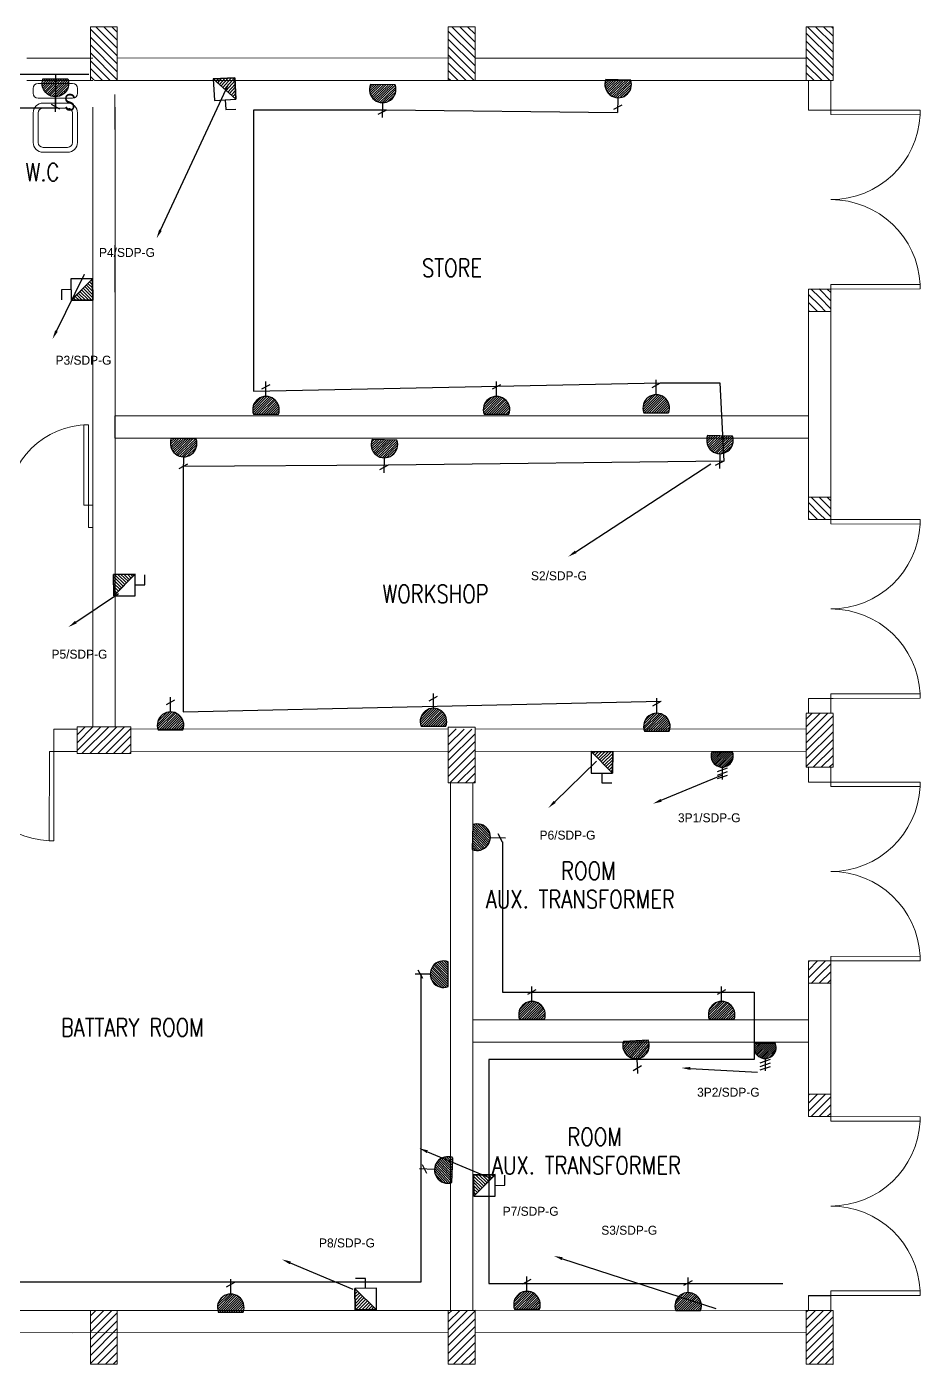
# Model space of a CAD drawing. Header units: millimetres. Extents: x 303 to 36781, y 801 to 16131.
# Drawn here: x 11915 to 21902, y 801 to 15756 of the extents above; entities that cross this region are included whole.
import ezdxf
from ezdxf import colors
from ezdxf.entities.mleader import LeaderData, LeaderLine
from ezdxf.enums import TextEntityAlignment as Align
from ezdxf.math import Vec2, Vec3

# ---------------------------------------------------------------- set-up
doc = ezdxf.new("R2010")
doc.units = ezdxf.units.MM
doc.header["$MEASUREMENT"] = 0
for name, color, linetype, lineweight in [('COLUMNS', 5, 'Continuous', 0), ('COLUMNS1', 4, 'Continuous', 0), ('DOOR', 2, 'Continuous', 0), ('TEXT', 2, 'Continuous', 0), ('WALL', 7, 'Continuous', 0), ('WC', 2, 'Continuous', 0)]:
    doc.layers.add(name, color=color, linetype=linetype, lineweight=lineweight)
for name, color, linetype in [('E-PW-SYM', 7, 'Continuous'), ('E-PW-TXT', 2, 'Continuous'), ('HATCH', 1, 'Continuous'), ('Sockets', 180, 'Continuous'), ('veportes', 5, 'Continuous')]:
    doc.layers.add(name, color=color, linetype=linetype)
doc.styles.add('EN-SCL', font='swisscl.ttf')
doc.styles.add('ROMANS', font='romans.shx', dxfattribs={"width": 0.7, "height": 2.5})
pattern_1 = [(225, (-2738184.39, -9928946.41), (44.19417382, -44.19417382), [])]
pattern_2 = [(225, (2011761.41, -9928946.41), (44.19417382, -44.19417382), [])]

# ---------------------------------------------------------------- blocks, each defined once
blk = doc.blocks.new('*U1')
at = {"color": 0}
for p, q in [((-366723, 90731), (-366622, 90832)), ((-366723, 90821), (-366712, 90832)), ((-366658, 90707), (-366533, 90832)), ((-366568, 90707), (-366473, 90801)), ((-366723, 90641), (-366658, 90707)), ((-366693, 90582), (-366568, 90707)), ((-366603, 90582), (-366478, 90707)), ((-366478, 90707), (-366473, 90711)), ((-366513, 90582), (-366473, 90622))]:
    blk.add_line(p, q, dxfattribs=at)
blk = doc.blocks.new('E-S03')
at = {"layer": 'E-PW-SYM', "color": 0}
for p, q in [((-63, 381), (63, 451)), ((-187, 0), (187, 0))]:
    blk.add_line(p, q, dxfattribs=at)
at = {"layer": 'E-PW-SYM', "color": 4}
blk.add_line((0, 270), (0, 495), dxfattribs=at)
at = {"layer": 'E-PW-SYM', "color": 0}
blk.add_arc((0, 70), 200, 339.5371, 200.4629, dxfattribs=at)
at = {"layer": 'E-PW-TXT', "style": 'EN-SCL'}
for tag, p in [('SOCKET3 ABB.', (185, 727)), ('SOCKET3', (534, 203))]:
    blk.add_attdef(tag, text='', height=250, dxfattribs=at).set_placement(p, align=Align.MIDDLE_CENTER)
blk = doc.blocks.new('S-WE-P')
at = {"layer": 'veportes', "linetype": 'Continuous'}
h = blk.add_hatch(dxfattribs=at)
h.set_pattern_fill('ANSI31', color=1, scale=125, style=0)
h.set_pattern_definition([(45, (27665.824, -14194.343), (-11.04854346, 11.04854346), [])])
edge = h.paths.add_edge_path()
edge.add_arc((560461, 115038), 123, 339.5371, 560.4629)
edge.add_line((560346, 114995), (560576, 114995))
at = {"layer": 'E-PW-SYM', "color": 4, "xscale": 0.6186868656768638, "yscale": 0.6186868694394434, "zscale": 0.6186868686868686}
blk.add_blockref('E-S03', (560461, 114993), dxfattribs=at)
blk = doc.blocks.new('E-DS02')
at = {"layer": 'E-PW-SYM'}
blk.add_line((177, 354), (-177, 0), dxfattribs=at)
blk.add_lwpolyline([(-177, 354), (-177, 0), (177, 0), (177, 354)], close=True, dxfattribs=at)
blk.add_lwpolyline([(177, 177), (337, 177), (337, 344)], dxfattribs=at)
at = {"layer": 'E-PW-TXT', "style": 'EN-SCL'}
for tag, p in [('DESCONNECT2', (545, 1110)), ('EQUIPMENT2', (545, 780))]:
    blk.add_attdef(tag, text='', height=250, dxfattribs=at).set_placement(p, align=Align.MIDDLE_LEFT)
blk.add_attdef('DISCON2.', text='', height=250, dxfattribs=at).set_placement((685, 203), align=Align.MIDDLE_CENTER)
blk = doc.blocks.new('S5')
at = {"linetype": 'Continuous'}
h = blk.add_hatch(dxfattribs=at)
h.set_pattern_fill('ANSI31', color=1, scale=300, style=0)
h.paths.add_polyline_path([(-457, -197), (-104, -550), (-457, -550)])
blk.add_lwpolyline([(-457, -197), (-104, -550), (-457, -550), (-457, -197)])
at = {"layer": 'E-PW-SYM', "color": 7, "rotation": 90}
blk.add_blockref('E-DS02', (-104, -373), dxfattribs=at)
blk = doc.blocks.new('SW-S-WP')
at = {"layer": 'veportes', "linetype": 'Continuous'}
h = blk.add_hatch(dxfattribs=at)
h.set_pattern_fill('ANSI31', color=1, scale=125, style=0)
h.set_pattern_definition([(45, (27655.371, -14616.151), (-11.04854346, 11.04854346), [])])
edge = h.paths.add_edge_path()
edge.add_arc((560451, 114616), 123, 339.5371, 560.4629)
edge.add_line((560336, 114573), (560565, 114573))
at = {"layer": 'E-PW-SYM', "color": 4}
ref = blk.add_blockref('E-S03', (560451, 114572), dxfattribs=dict(at, xscale=-0.6186868656768638, yscale=0.6186868694394434, zscale=0.6186868686868686))
ref.add_attrib('SOCKET3 ABB.', 'S', dxfattribs={"layer": 'E-PW-TXT', "height": 155, "style": 'EN-SCL'}).set_placement((560314, 114790), align=Align.MIDDLE_CENTER)
blk = doc.blocks.new('E-S05')
at = {"layer": 'E-PW-SYM', "color": 4}
for p, q in [((0, 270), (0, 495)), ((-89, 418), (93, 483)), ((-89, 352), (93, 418)), ((-89, 286), (93, 352))]:
    blk.add_line(p, q, dxfattribs=at)
at = {"layer": 'E-PW-SYM', "color": 0}
blk.add_line((-187, 0), (187, 0), dxfattribs=at)
blk.add_arc((0, 70), 200, 339.5371, 200.4629, dxfattribs=at)
at = {"layer": 'E-PW-TXT', "style": 'EN-SCL'}
for tag, p in [('SOCKET5 ABB.', (185, 727)), ('SOCKET5', (472, 203))]:
    blk.add_attdef(tag, text='', height=250, dxfattribs=at).set_placement(p, align=Align.MIDDLE_CENTER)
blk = doc.blocks.new('3Q-WP')
at = {"layer": 'veportes', "linetype": 'Continuous'}
h = blk.add_hatch(dxfattribs=at)
h.set_pattern_fill('ANSI31', color=1, scale=125, style=0)
h.set_pattern_definition([(45, (27657.924, -15339.018), (-11.04854346, 11.04854346), [])])
edge = h.paths.add_edge_path()
edge.add_arc((560453, 113893), 123, 339.5371, 560.4629)
edge.add_line((560338, 113850), (560568, 113850))
at = {"layer": 'E-PW-SYM', "color": 4, "xscale": 0.6186868656768638, "yscale": 0.6186868694394434, "zscale": 0.6186868686868686}
blk.add_blockref('E-S05', (560453, 113849), dxfattribs=at)

msp = doc.modelspace()

# ---------------------------------------------------------------- hatches: boundary and pattern name
at = {"layer": 'HATCH', "linetype": 'Continuous', "extrusion": (0, 0, -1)}
h = msp.add_hatch(dxfattribs=at)
h.set_pattern_fill('ANSI31', color=9, style=0)
h.set_pattern_definition(pattern_1)
h.paths.add_polyline_path([(-12627, 15756), (-12877, 15756), (-12877, 15756), (-12927, 15756), (-12927, 15506), (-12927, 15506), (-12927, 15154), (-12627, 15153)])
h = msp.add_hatch(dxfattribs=at)
h.set_pattern_fill('ANSI31', color=9, style=0)
h.set_pattern_definition(pattern_1)
h.paths.add_polyline_path([(-16627, 15756), (-16877, 15756), (-16877, 15756), (-16927, 15756), (-16927, 15506), (-16927, 15506), (-16927, 15154), (-16627, 15153)])
h = msp.add_hatch(dxfattribs=at)
h.set_pattern_fill('ANSI31', color=9, style=0)
h.set_pattern_definition(pattern_1)
h.paths.add_polyline_path([(-20627, 15756), (-20877, 15756), (-20877, 15756), (-20927, 15756), (-20927, 15506), (-20927, 15506), (-20927, 15154), (-20627, 15153)])
at = {"layer": 'HATCH', "linetype": 'Continuous'}
h = msp.add_hatch(dxfattribs=at)
h.set_pattern_fill('ANSI31', color=9, style=0)
h.set_pattern_definition(pattern_2)
h.paths.add_polyline_path([(20627, 7476), (20877, 7476), (20877, 7476), (20927, 7476), (20927, 7726), (20927, 7726), (20927, 8078), (20627, 8078)])
at = {"layer": 'HATCH', "linetype": 'Continuous', "extrusion": (0, 0, -1)}
h = msp.add_hatch(dxfattribs=at)
h.set_pattern_fill('ANSI31', color=9, style=0)
h.set_pattern_definition([(315, (-2423377.014, -10340562.014), (44.19417382, 44.19417382), [])])
h.paths.add_polyline_path([(-13080, 7928), (-13080, 7679), (-13080, 7679), (-13080, 7628), (-12830, 7628), (-12830, 7628), (-12478, 7628), (-12477, 7928)])
at = {"layer": 'HATCH', "linetype": 'Continuous'}
h = msp.add_hatch(dxfattribs=at)
h.set_pattern_fill('ANSI31', color=9, style=0)
h.set_pattern_definition(pattern_2)
h.paths.add_polyline_path([(16627, 7301), (16877, 7301), (16877, 7301), (16927, 7301), (16927, 7551), (16927, 7551), (16927, 7903), (16627, 7904)])
h = msp.add_hatch(dxfattribs=at)
h.set_pattern_fill('ANSI31', color=9, style=0)
h.set_pattern_definition(pattern_2)
h.paths.add_polyline_path([(12627, 801), (12877, 801), (12877, 801), (12927, 801), (12927, 1051), (12927, 1051), (12927, 1403), (12627, 1403)])
h = msp.add_hatch(dxfattribs=at)
h.set_pattern_fill('ANSI31', color=9, style=0)
h.set_pattern_definition(pattern_2)
h.paths.add_polyline_path([(16627, 801), (16877, 801), (16877, 801), (16927, 801), (16927, 1051), (16927, 1051), (16927, 1403), (16627, 1403)])
h = msp.add_hatch(dxfattribs=at)
h.set_pattern_fill('ANSI31', color=9, style=0)
h.set_pattern_definition(pattern_2)
h.paths.add_polyline_path([(20627, 801), (20877, 801), (20877, 801), (20927, 801), (20927, 1051), (20927, 1051), (20927, 1403), (20627, 1403)])

# ---------------------------------------------------------------- linework, layer by layer
at = {"color": 9}
for p, q in [((12902, 11156), (12902, 11407)), ((20652, 1570), (20902, 1570))]:
    msp.add_line(p, q, dxfattribs=at)
at = {"layer": 'COLUMNS', "color": 9}
for p, q in [((12927, 15754), (12627, 15754)), ((12627, 15154), (12627, 15754)), ((12927, 15578), (12927, 15754)), ((16927, 15754), (16627, 15754)), ((16627, 15154), (16627, 15754)), ((16927, 15578), (16927, 15754)), ((20927, 15754), (20627, 15754)), ((20627, 15154), (20627, 15754)), ((20927, 15578), (20927, 15754)), ((12927, 15154), (12927, 15328)), ((16927, 15154), (16927, 15328)), ((20927, 15154), (20927, 15328)), ((16677, 15154), (16627, 15154)), ((16677, 15154), (16627, 15154)), ((20677, 15154), (20627, 15154)), ((20653, 12823), (20903, 12823)), ((20653, 12823), (20654, 12573)), ((20653, 12573), (20654, 12823)), ((20903, 12823), (20903, 12573)), ((20903, 12823), (20903, 12823)), ((20903, 12573), (20903, 12823)), ((20903, 12823), (20903, 12823)), ((20653, 12573), (20903, 12573)), ((20903, 12573), (20903, 12573)), ((20652, 10246), (20653, 10496)), ((20902, 10246), (20902, 10496)), ((20902, 10496), (20902, 10496)), ((20652, 10246), (20902, 10246)), ((20902, 10246), (20902, 10246)), ((20927, 8079), (20627, 8079)), ((20627, 8078), (20627, 7478)), ((12478, 7878), (12478, 7928)), ((12478, 7928), (13078, 7928)), ((13078, 7628), (13078, 7928)), ((16627, 7926), (16627, 7303)), ((16927, 7926), (16627, 7926)), ((16927, 7926), (16927, 7729)), ((12478, 7628), (12652, 7628)), ((12902, 7628), (13078, 7628)), ((20927, 7653), (20927, 7478)), ((16927, 7479), (16927, 7303)), ((20927, 7478), (20627, 7478)), ((16927, 7303), (16627, 7303)), ((20652, 5311), (20902, 5311)), ((20652, 5311), (20653, 5061)), ((20902, 5311), (20902, 5061)), ((20902, 5311), (20902, 5311)), ((20902, 5061), (20902, 5061)), ((20652, 3820), (20902, 3820)), ((20652, 3820), (20653, 3570)), ((20902, 3820), (20902, 3570)), ((20902, 3820), (20902, 3820)), ((20902, 3570), (20902, 3570)), ((12677, 1403), (12627, 1403)), ((12627, 1403), (12627, 803)), ((12927, 1403), (12927, 1228)), ((16677, 1403), (16627, 1403)), ((16627, 1403), (16627, 803)), ((16927, 1403), (16927, 1228)), ((20677, 1403), (20627, 1403)), ((20627, 1403), (20627, 803)), ((20927, 1403), (20927, 1228)), ((12927, 978), (12927, 803)), ((16927, 978), (16927, 803)), ((20927, 978), (20927, 803)), ((12927, 803), (12627, 803)), ((16927, 803), (16627, 803)), ((20927, 803), (20627, 803))]:
    msp.add_line(p, q, dxfattribs=at)
at = {"layer": 'COLUMNS1', "color": 9}
for p, q in [((12927, 15328), (12927, 15578)), ((16927, 15328), (16927, 15578)), ((20927, 15328), (20927, 15578)), ((12927, 15154), (12677, 15154)), ((12927, 15154), (12677, 15154)), ((16927, 15154), (16677, 15154)), ((16927, 15154), (16677, 15154)), ((20927, 15154), (20677, 15154)), ((20652, 12823), (20903, 12823)), ((20652, 10496), (20902, 10496)), ((20927, 8078), (20927, 7653)), ((12478, 7628), (12478, 7878)), ((16882, 7926), (16632, 7926)), ((12652, 7628), (12902, 7628)), ((16927, 7729), (16927, 7479)), ((20652, 5061), (20902, 5061)), ((20652, 3570), (20902, 3570)), ((12927, 1403), (12677, 1403)), ((16927, 1403), (16677, 1403)), ((20927, 1403), (20677, 1403)), ((12927, 1228), (12927, 978)), ((16927, 1228), (16927, 978)), ((20927, 1228), (20927, 978))]:
    msp.add_line(p, q, dxfattribs=at)
at = {"layer": 'DOOR', "color": 9}
for points in [[(20903, 14823), (20903, 14773), (21902, 14772), (21902, 14822)], [(20903, 12823), (20903, 12873), (21902, 12874), (21902, 12824)], [(12604, 10406), (12554, 10406), (12554, 11306), (12604, 11306)], [(20902, 10246), (20902, 10196), (21901, 10195), (21901, 10245)], [(20902, 8246), (20902, 8296), (21901, 8297), (21901, 8247)], [(12218, 7653), (12168, 7653), (12167, 6654), (12217, 6654)], [(20902, 7311), (20902, 7261), (21901, 7260), (21901, 7310)], [(20902, 5311), (20902, 5361), (21901, 5362), (21901, 5312)], [(20902, 3570), (20902, 3520), (21901, 3519), (21901, 3569)], [(20902, 1570), (20902, 1620), (21901, 1621), (21901, 1571)]]:
    msp.add_lwpolyline(points, close=True, dxfattribs=at)
for centre, radius, start, end in [((20903, 14823), 1000, 270, 357.0854), ((20903, 12823), 1000, 2.9146, 90), ((12604, 10406), 900, 90, 180), ((20902, 10246), 1000, 270, 357.0854), ((20902, 8246), 1000, 2.9146, 90), ((20902, 7311), 1000, 270.0002, 357.0855), ((20902, 5311), 1000, 2.9148, 90.0002), ((20902, 3570), 1000, 270.0002, 357.0855), ((20902, 1570), 1000, 2.9148, 90.0002)]:
    msp.add_arc(centre, radius, start, end, dxfattribs=at)
at = {"layer": 'DOOR', "color": 9, "extrusion": (0, 0, -1)}
msp.add_arc((-12218, 7653), 1000, 272.9146, 0, dxfattribs=at)
at = {"layer": 'Sockets'}
for points in [[(10847, 12049), (10847, 15017), (9379, 15017), (9379, 15225), (12608, 15225)], [(12236, 15216), (12236, 14847), (11570, 14847), (11570, 11491)], [(18519, 14795), (15935, 14823), (14451, 14823), (14451, 11681), (18998, 11776), (19663, 11776), (19705, 10898), (15954, 10852), (13663, 10839), (13663, 8094), (19005, 8215)], [(17232, 6641), (17232, 4963), (20046, 4963), (20046, 4207), (17617, 4207), (17080, 4207), (17080, 1702), (19529, 1702), (20365, 1702)], [(16321, 5159), (16321, 2892), (16321, 1719), (9731, 1719), (9114, 1719), (9114, 5934)]]:
    msp.add_lwpolyline(points, dxfattribs=at)
at = {"layer": 'WALL', "color": 9}
for p, q in [((11915, 15404), (12653, 15404)), ((12927, 15405), (16652, 15407)), ((20627, 15403), (16927, 15404)), ((11915, 15154), (12653, 15154)), ((12927, 15156), (16652, 15156)), ((20627, 15153), (16927, 15154)), ((20652, 15155), (20652, 14823)), ((20902, 15155), (20902, 14823)), ((12652, 14855), (12652, 11510)), ((12902, 14855), (12902, 11510)), ((20928, 14823), (20652, 14823)), ((20652, 12823), (20652, 10246)), ((20902, 12823), (20902, 10246)), ((12652, 11510), (12652, 7928)), ((12902, 11510), (12902, 7926)), ((20652, 11405), (12902, 11407)), ((20652, 11156), (12902, 11156)), ((12605, 10408), (12604, 10156)), ((12650, 10406), (12605, 10406)), ((12604, 10156), (12649, 10156)), ((20652, 8246), (20652, 8079)), ((20927, 8246), (20652, 8246)), ((20902, 8246), (20902, 8079)), ((12218, 7903), (12218, 7653)), ((12478, 7903), (12218, 7903)), ((16627, 7903), (13078, 7904)), ((20627, 7903), (16927, 7904)), ((12478, 7653), (12218, 7653)), ((16627, 7653), (13078, 7654)), ((20627, 7653), (16927, 7654)), ((20652, 7478), (20652, 7311)), ((20902, 7478), (20902, 7311)), ((16652, 7303), (16652, 1403)), ((16902, 7303), (16902, 1403)), ((20927, 7311), (20652, 7311)), ((20652, 5311), (20652, 3570)), ((20902, 5311), (20902, 3570)), ((20652, 4653), (16902, 4653)), ((20652, 4403), (16902, 4403)), ((20652, 1570), (20652, 1403)), ((20652, 1570), (20652, 1403)), ((20902, 1570), (20902, 1403)), ((20902, 1570), (20902, 1403)), ((8927, 1403), (12627, 1403)), ((12427, 1403), (16627, 1403)), ((20627, 1403), (16927, 1404)), ((8932, 1153), (12627, 1154)), ((12432, 1153), (16627, 1154)), ((20627, 1153), (16927, 1154))]:
    msp.add_line(p, q, dxfattribs=at)
at = {"layer": 'WC', "color": 9}
for p, q in [((12042, 15122), (12427, 15122)), ((11987, 15012), (11987, 15067)), ((12427, 14957), (12042, 14957)), ((12482, 15067), (12482, 15012)), ((12901, 14607), (12901, 14999)), ((12097, 14902), (12372, 14902)), ((12097, 14847), (12372, 14847)), ((11987, 14792), (11987, 14462)), ((12042, 14792), (12042, 14462)), ((12427, 14462), (12427, 14792)), ((12482, 14462), (12482, 14792)), ((12901, 14729), (12901, 14709)), ((12097, 14407), (12372, 14407)), ((12097, 14352), (12372, 14352)), ((12902, 14115), (12902, 13587)), ((12901, 13315), (12901, 12787))]:
    msp.add_line(p, q, dxfattribs=at)
at = {"layer": 'WC', "color": 9, "extrusion": (0, 0, -1)}
for centre, radius, start, end in [((-12042, 15067), 55, 0, 90), ((-12427, 15067), 55, 90, 180), ((-12042, 15012), 55, 270, 0), ((-12427, 15012), 55, 180, 270), ((-12097, 14792), 110, 0, 90), ((-12097, 14792), 55, 0, 90), ((-12372, 14792), 110, 90, 180), ((-12372, 14792), 55, 90, 180), ((-12097, 14462), 110, 270, 0), ((-12097, 14462), 55, 270, 0), ((-12372, 14462), 55, 180, 270), ((-12372, 14462), 110, 180, 270)]:
    msp.add_arc(centre, radius, start, end, dxfattribs=at)

# ---------------------------------------------------------------- block references
at = {"xscale": 0.6787878816776357, "yscale": 0.6787878794200879, "zscale": 0.6787878787878787}
for p, rotation in [((13950, 14795), 183.1057851950501), ((12276, 13006), 90.50010160140256), ((13261, 9325), 270.5001016014025), ((18151, 7279), 179.4472865533564), ((17286, 2611), 270.5001016014025), ((15892, 1785), 0.5001016014025589)]:
    msp.add_blockref('S5', p, dxfattribs=dict(at, rotation=rotation))
at = {"layer": 'HATCH', "color": 9, "rotation": 90}
for p in [(111485, 379296), (111484, 376969)]:
    msp.add_blockref('*U1', p, dxfattribs=at)
at = {"layer": 'HATCH', "color": 9, "xscale": -1, "rotation": 90.00015822826906}
for p in [(111485, -361413), (111485, -362903)]:
    msp.add_blockref('*U1', p, dxfattribs=at)
at = {"layer": 'veportes', "color": 1, "linetype": 'Continuous', "xscale": 1.2, "yscale": 1.2, "zscale": 1.2}
for name, p, rotation in [('SW-S-WP', (685304, 150053), 179.7779943309549), ('S-WE-P', (691285, 138467), 178.7561289671531), ('S-WE-P', (693917, 138522), 178.7561289671531), ('S-WE-P', (689060, 134507), 178.7561289671531), ('S-WE-P', (691304, 134496), 178.7561289671531), ('S-WE-P', (695055, 134542), 178.7561289671531), ('S-WE-P', (-106585, 682063), 268.766539927862), ('S-WE-P', (154617, -667391), 90), ('S-WE-P', (682634, 179322), 183.1641158978005), ('S-WE-P', (129647, -674233), 87.87636683456539)]:
    msp.add_blockref(name, p, dxfattribs=dict(at, rotation=rotation))
for p in [(-657964, -126569), (-655387, -126569), (-653602, -126551), (-659031, -130098), (-656092, -130057), (-653595, -130112), (-654991, -133334), (-652871, -133334), (-658358, -136607), (-655047, -136576), (-653245, -136590)]:
    msp.add_blockref('S-WE-P', p, dxfattribs=at)
at = {"layer": 'veportes', "color": 1, "linetype": 'Continuous', "rotation": 180}
for p in [(580141, 121493), (580621, 118235)]:
    msp.add_blockref('3Q-WP', p, dxfattribs=at)

# ---------------------------------------------------------------- texts
at = {"layer": 'Sockets', "char_height": 100, "attachment_point": 1}
for s, insert in [('P4/SDP-G', (12723, 13282)), ('P3/SDP-G', (12237, 12077)), ('S2/SDP-G', (17551, 9667)), ('P5/SDP-G', (12192, 8790)), ('3P1/SDP-G', (19194, 6961)), ('P6/SDP-G', (17647, 6767)), ('3P2/SDP-G', (19408, 3892)), ('P7/SDP-G', (17235, 2561)), ('S3/SDP-G', (18337, 2349)), ('P8/SDP-G', (15182, 2207))]:
    msp.add_mtext_dynamic_manual_height_columns(s, width=1048.6, gutter_width=1, heights=[0], dxfattribs=dict(at, insert=insert))
at = {"layer": 'TEXT', "color": 9, "style": 'ROMANS', "width": 0.8}
for s, p in [('W.C', (11902, 14030)), ('STORE', (16333, 12959)), ('WORKSHOP', (15892, 9314)), ('ROOM', (17889, 6218)), ('AUX. TRANSFORMER', (17047, 5900)), ('BATTARY ROOM', (12297, 4467)), ('ROOM', (17958, 3243)), ('AUX. TRANSFORMER', (17115, 2925))]:
    msp.add_text(s, height=200, dxfattribs=at).set_placement(p)

# ---------------------------------------------------------------- leaders
at = {"layer": 'Sockets'}
ml = msp.add_multileader_mtext('Standard', dxfattribs=at)
ml.set_content('', color=256)
ml.set_leader_properties()
ml.build(insert=Vec2(0, 0))
ml.multileader.update_dxf_attribs({"text_right_attachment_type": 6, "dogleg_length": 0.36, "arrow_head_size": 100})
ctx = ml.context
ctx.base_point, ctx.char_height, ctx.arrow_head_size, ctx.landing_gap_size, ctx.plane_origin = Vec3(14171, 15115), 0.18, 100, 0.09, Vec3(13367, 13390)
ctx.right_attachment = 6
notes = []
notes.append((ctx, [(0, (1, 1, 0), (14171, 15115), (1, 0), 0.36, [(0, [(13367, 13390)], 0, [])])]))
ctx.mtext.insert, ctx.mtext.flow_direction = Vec3(14171, 15115), 5
ml = msp.add_multileader_mtext('Standard', dxfattribs=at)
ml.set_content('', color=256)
ml.set_leader_properties()
ml.build(insert=Vec2(0, 0))
ml.multileader.update_dxf_attribs({"text_right_attachment_type": 6, "dogleg_length": 0.36, "arrow_head_size": 100})
ctx = ml.context
ctx.base_point, ctx.char_height, ctx.arrow_head_size, ctx.landing_gap_size, ctx.plane_origin = Vec3(12563, 12990), 0.18, 100, 0.09, Vec3(11759, 11265)
ctx.right_attachment = 6
notes.append((ctx, [(0, (1, 1, 0), (12562, 12990), (1, 0), 0.36, [(0, [(12203, 12264)], 0, [])])]))
ctx.mtext.insert, ctx.mtext.flow_direction = Vec3(12563, 12990), 5
ml = msp.add_multileader_mtext('Standard', dxfattribs=at)
ml.set_content('', color=256)
ml.set_leader_properties()
ml.build(insert=Vec2(0, 0))
ml.multileader.update_dxf_attribs({"text_right_attachment_type": 6, "dogleg_length": 0.36, "arrow_head_size": 100})
ctx = ml.context
ctx.base_point, ctx.char_height, ctx.arrow_head_size, ctx.landing_gap_size, ctx.plane_origin, ctx.plane_x_axis, ctx.plane_y_axis = Vec3(19562, 10868), 0.18, 100, 0.09, Vec3(17967, 9830), Vec3(0.848461, -0.529258), Vec3(0.529258, 0.848461)
ctx.right_attachment = 6
notes.append((ctx, [(0, (1, 1, 0), (19562, 10868), (0.848461, -0.529258), 0.36, [(0, [(17967, 9830)], 0, [])])]))
ctx.mtext.insert, ctx.mtext.text_direction, ctx.mtext.rotation, ctx.mtext.flow_direction = Vec3(19562, 10868), Vec3(0.848461, -0.529258), 5.725459, 5
ml = msp.add_multileader_mtext('Standard', dxfattribs=at)
ml.set_content('', color=256)
ml.set_leader_properties()
ml.build(insert=Vec2(0, 0))
ml.multileader.update_dxf_attribs({"text_right_attachment_type": 6, "dogleg_length": 0.36, "arrow_head_size": 100})
ctx = ml.context
ctx.base_point, ctx.char_height, ctx.arrow_head_size, ctx.landing_gap_size, ctx.plane_origin, ctx.plane_x_axis, ctx.plane_y_axis = Vec3(12940, 9419), 0.18, 100, 0.09, Vec3(11345, 8381), Vec3(0.848461, -0.529258), Vec3(0.529258, 0.848461)
ctx.right_attachment = 6
notes.append((ctx, [(0, (1, 1, 0), (12940, 9419), (0.848461, -0.529258), 0.36, [(0, [(12381, 9043)], 0, [])])]))
ctx.mtext.insert, ctx.mtext.text_direction, ctx.mtext.rotation, ctx.mtext.flow_direction = Vec3(12940, 9419), Vec3(0.848461, -0.529258), 5.725459, 5
ml = msp.add_multileader_mtext('Standard', dxfattribs=at)
ml.set_content('', color=256)
ml.set_leader_properties()
ml.build(insert=Vec2(0, 0))
ml.multileader.update_dxf_attribs({"text_right_attachment_type": 6, "dogleg_length": 0.36, "arrow_head_size": 100})
ctx = ml.context
ctx.base_point, ctx.char_height, ctx.arrow_head_size, ctx.landing_gap_size, ctx.plane_origin = Vec3(18285, 7543), 0.18, 100, 0.09, Vec3(17481, 5818)
ctx.right_attachment = 6
notes.append((ctx, [(0, (1, 1, 0), (18284, 7543), (1, 0), 0.36, [(0, [(17745, 7020)], 0, [])])]))
ctx.mtext.insert, ctx.mtext.flow_direction = Vec3(18285, 7543), 5
ml = msp.add_multileader_mtext('Standard', dxfattribs=at)
ml.set_content('', color=256)
ml.set_leader_properties()
ml.build(insert=Vec2(0, 0))
ml.multileader.update_dxf_attribs({"text_right_attachment_type": 6, "dogleg_length": 0.36, "arrow_head_size": 100})
ctx = ml.context
ctx.base_point, ctx.char_height, ctx.arrow_head_size, ctx.landing_gap_size, ctx.plane_origin = Vec3(19693, 7391), 0.18, 100, 0.09, Vec3(18889, 5665)
ctx.right_attachment = 6
notes.append((ctx, [(0, (1, 1, 0), (19693, 7391), (1, 0), 0.36, [(0, [(18914, 7068)], 0, [])])]))
ctx.mtext.insert, ctx.mtext.flow_direction = Vec3(19693, 7391), 5
ml = msp.add_multileader_mtext('Standard', dxfattribs=at)
ml.set_content('', color=256)
ml.set_leader_properties()
ml.build(insert=Vec2(0, 0))
ml.multileader.update_dxf_attribs({"text_right_attachment_type": 6, "dogleg_length": 0.36, "arrow_head_size": 100})
ctx = ml.context
ctx.base_point, ctx.char_height, ctx.arrow_head_size, ctx.landing_gap_size, ctx.plane_origin = Vec3(20085, 4065), 0.18, 100, 0.09, Vec3(19281, 2340)
ctx.right_attachment = 6
notes.append((ctx, [(0, (1, 1, 0), (20084, 4065), (1, 0), 0.36, [(0, [(19232, 4114)], 0, [])])]))
ctx.mtext.insert, ctx.mtext.flow_direction = Vec3(20085, 4065), 5
ml = msp.add_multileader_mtext('Standard', dxfattribs=at)
ml.set_content('', color=256)
ml.set_leader_properties()
ml.build(insert=Vec2(0, 0))
ml.multileader.update_dxf_attribs({"text_right_attachment_type": 6, "dogleg_length": 0.36, "arrow_head_size": 100})
ctx = ml.context
ctx.base_point, ctx.char_height, ctx.arrow_head_size, ctx.landing_gap_size, ctx.plane_origin, ctx.plane_x_axis, ctx.plane_y_axis = Vec3(17093, 2884), 0.18, 100, 0.09, Vec3(15283, 3471), Vec3(0.122036, -0.992526), Vec3(0.992526, 0.122036)
ctx.right_attachment = 6
notes.append((ctx, [(0, (1, 1, 0), (17093, 2884), (0.122036, -0.992526), 0.36, [(0, [(16301, 3216)], 0, [])])]))
ctx.mtext.insert, ctx.mtext.text_direction, ctx.mtext.rotation, ctx.mtext.flow_direction = Vec3(17093, 2884), Vec3(0.122036, -0.992526), 4.83473, 5
ml = msp.add_multileader_mtext('Standard', dxfattribs=at)
ml.set_content('', color=256)
ml.set_leader_properties()
ml.build(insert=Vec2(0, 0))
ml.multileader.update_dxf_attribs({"text_right_attachment_type": 6, "dogleg_length": 0.36, "arrow_head_size": 100})
ctx = ml.context
ctx.base_point, ctx.char_height, ctx.arrow_head_size, ctx.landing_gap_size, ctx.plane_origin, ctx.plane_x_axis, ctx.plane_y_axis = Vec3(15561, 1640), 0.18, 100, 0.09, Vec3(13751, 2227), Vec3(0.122036, -0.992526), Vec3(0.992526, 0.122036)
ctx.right_attachment = 6
notes.append((ctx, [(0, (1, 1, 0), (15561, 1641), (0.122036, -0.992526), 0.36, [(0, [(14768, 1973)], 0, [])])]))
ctx.mtext.insert, ctx.mtext.text_direction, ctx.mtext.rotation, ctx.mtext.flow_direction = Vec3(15561, 1640), Vec3(0.122036, -0.992526), 4.83473, 5
ml = msp.add_multileader_mtext('Standard', dxfattribs=at)
ml.set_content('', color=256)
ml.set_leader_properties()
ml.build(insert=Vec2(0, 0))
ml.multileader.update_dxf_attribs({"text_right_attachment_type": 6, "dogleg_length": 0.36, "arrow_head_size": 100})
ctx = ml.context
ctx.base_point, ctx.char_height, ctx.arrow_head_size, ctx.landing_gap_size, ctx.plane_origin, ctx.plane_x_axis, ctx.plane_y_axis = Vec3(19617, 1425), 0.18, 100, 0.09, Vec3(17807, 2012), Vec3(0.122036, -0.992526), Vec3(0.992526, 0.122036)
ctx.right_attachment = 6
notes.append((ctx, [(0, (1, 1, 0), (19617, 1425), (0.122036, -0.992526), 0.36, [(0, [(17807, 2012)], 0, [])])]))
ctx.mtext.insert, ctx.mtext.text_direction, ctx.mtext.rotation, ctx.mtext.flow_direction = Vec3(19617, 1425), Vec3(0.122036, -0.992526), 4.83473, 5
for ctx, leaders in notes:
    for number, flags, end, landing, length, lines in leaders:
        leader = LeaderData()
        leader.index, (leader.has_last_leader_line, leader.has_dogleg_vector, leader.attachment_direction) = number, flags
        leader.last_leader_point, leader.dogleg_vector, leader.dogleg_length = Vec3(end), Vec3(landing), length
        for number, points, colour, breaks in lines:
            line = LeaderLine()
            line.index, line.vertices, line.color, line.breaks = number, Vec3.list(points), colors.encode_raw_color(colour), breaks
            leader.lines.append(line)
        ctx.leaders.append(leader)

doc.saveas('drawing.dxf')
